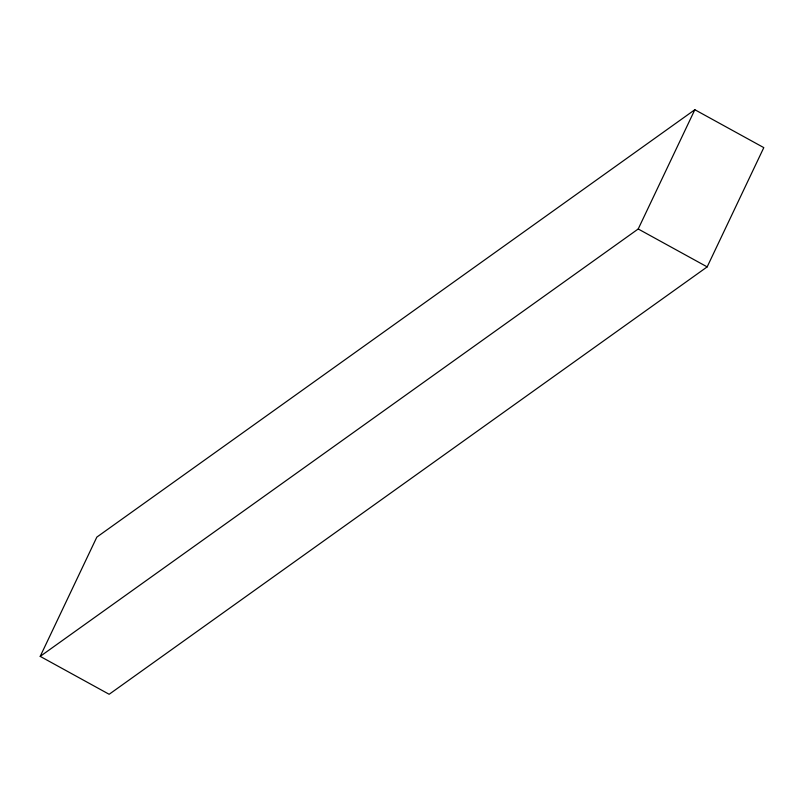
<?xml version="1.0" encoding="UTF-8"?>
<svg xmlns="http://www.w3.org/2000/svg" width="804" height="804" viewBox="0 0 804 804"><rect width="100%" height="100%" fill="white"/><g stroke="black" fill="none" stroke-linecap="round" stroke-linejoin="round"><path stroke-width="1.21" d="M40.2 656.376L96.832 537.112L694.847 109.716L763.8 147.624L707.168 266.888L109.153 694.284L40.2 656.376L638.215 228.979L694.847 109.716M638.215 228.979L707.168 266.888"/></g></svg>
